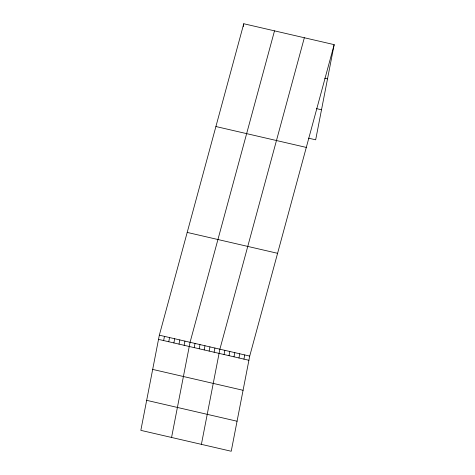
<?xml version="1.0" encoding="UTF-8"?>
<svg xmlns="http://www.w3.org/2000/svg" width="475" height="475" viewBox="0 0 475 475"><rect width="100%" height="100%" fill="white"/><g stroke="black" fill="none" stroke-linecap="round" stroke-linejoin="round"><path stroke-width="0.71" d="M159.333 335.19L140.832 430.356L231.224 451.25L249.719 356.084L334.168 44.644L243.776 23.75L159.333 335.19L249.719 356.084M163.638 340.569L164.451 336.377M168.762 341.751L169.575 337.559M173.88 342.938L174.699 338.746M179.004 344.12L179.817 339.928M243.236 26.547L243.776 23.75M184.128 345.301L184.941 341.115M171.564 437.463L190.065 342.297L274.508 30.851M194.222 347.635L195.035 343.443M199.191 348.787L200.005 344.595M204.161 349.933L204.974 345.747M209.137 351.084L209.95 346.892M214.106 352.236L214.92 348.044M201.394 444.357L219.889 349.19L304.338 37.751M224.046 354.534L224.865 350.342M229.021 355.68L229.835 351.488M233.991 356.832L234.804 352.64M238.961 357.978L239.78 353.786M243.936 359.13L244.75 354.938M334.168 44.644L315.667 139.81L308.566 138.166M324.674 78.197L327.518 78.856M316.534 108.638L321.504 109.784M215.911 126.528L306.298 147.422M187.197 232.417L277.59 253.312M158.513 339.382L248.906 360.276M152.683 369.407L243.069 390.296M146.668 400.336L237.055 421.23"/></g></svg>
